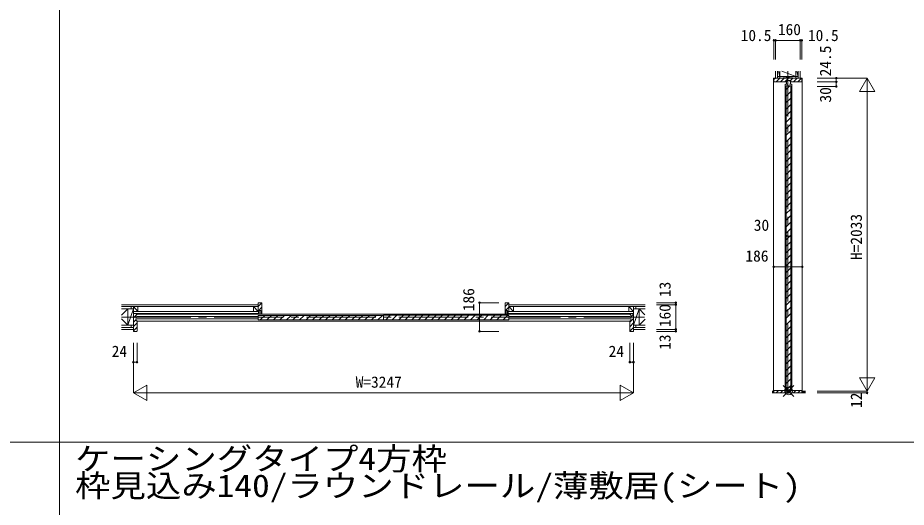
# Model space of a CAD drawing. Units: millimetres, scale not verified. Extents: x -21025 to 7656, y -14850 to 5150.
# Drawn here: x -9897 to -4129, y -12025 to -8845 of the extents above; entities that cross this region are included whole.
import ezdxf
from ezdxf.enums import TextEntityAlignment as Align

# ---------------------------------------------------------------- set-up
doc = ezdxf.new("R2010")
doc.units = ezdxf.units.MM
doc.header["$LTSCALE"] = 50
doc.linetypes.add('CHAIN2', pattern=[12, 9, -1, 1, -1])
doc.layers.add('0-0_0', color=7, linetype='Continuous')
for name, color, linetype, lineweight in [('0-1_YKK_F1', 7, 'Continuous', 9), ('0-2_YKK_IN', 7, 'Continuous', 9), ('0-4_YKK_N1', 2, 'Continuous', 9), ('0-5_YKK_B1', 4, 'Continuous', 9), ('0-6_YKK_C1', 4, 'Continuous', 9), ('0-7_YKK_Z1', 7, 'Continuous', 9)]:
    doc.layers.add(name, color=color, linetype=linetype, lineweight=lineweight)
doc.styles.add('ＭＳ ゴシック', font='')
doc.styles.get('ＭＳ ゴシック').set_extended_font_data('MS Gothic')

msp = doc.modelspace()

# ---------------------------------------------------------------- linework, layer by layer
at = {"layer": '0-1_YKK_F1'}
for p, q in [((-9625, -14850), (-9625, 4650)), ((-21025, -11602.5), (7475, -11602.5))]:
    msp.add_line(p, q, dxfattribs=at)
at = {"layer": '0-2_YKK_IN'}
for p, q in [((-4928.54, -11235.14), (-4857.83, -11305.86)), ((-4928.54, -11305.86), (-4857.83, -11235.14))]:
    msp.add_line(p, q, dxfattribs=at)
msp.add_circle((-4893.19, -11270.5), 25, dxfattribs=at)
at = {"layer": '0-4_YKK_N1'}
for p, q in [((-4977.19, -8992.26), (-4817.19, -8992.26)), ((-4977.19, -8992.26), (-4977.19, -9117.26)), ((-4817.19, -8992.26), (-4817.19, -9117.26)), ((-4708, -9262), (-4583, -9262)), ((-4583, -9262), (-4583, -9237.5)), ((-4583, -9262), (-4583, -9292)), ((-4433, -9324.1), (-4383, -9237.5)), ((-4383, -9237.5), (-4383, -11270.5)), ((-4708, -9292), (-4583, -9292)), ((-4433, -9324.1), (-4333, -9324.1)), ((-4908.19, -10263.47), (-4878.19, -10263.47)), ((-4990.19, -10463.47), (-4804.19, -10463.47)), ((-6899.18, -10696.5), (-6774.18, -10696.5)), ((-5749.92, -10696.5), (-5624.92, -10696.5)), ((-5749.92, -10709.5), (-5624.92, -10709.5)), ((-5624.92, -10709.5), (-5624.92, -10696.5)), ((-5749.92, -10869.5), (-5624.92, -10869.5)), ((-5749.92, -10882.5), (-5624.92, -10882.5)), ((-9146.68, -10957.5), (-9146.68, -11282.5)), ((-9122.68, -10957.5), (-9122.68, -11082.5)), ((-5923.68, -10957.5), (-5923.68, -11082.5)), ((-5899.68, -10957.5), (-5899.68, -11282.5)), ((-9146.68, -11082.5), (-9122.68, -11082.5)), ((-5923.68, -11082.5), (-5899.68, -11082.5)), ((-4433, -11183.9), (-4383, -11270.5)), ((-4433, -11183.9), (-4333, -11183.9)), ((-4383, -11270.5), (-4333, -11183.9)), ((-5986.29, -11232.5), (-5899.68, -11282.5)), ((-5986.29, -11232.5), (-5986.29, -11332.5)), ((-9146.68, -11282.5), (-5899.68, -11282.5)), ((-9146.68, -11282.5), (-9060.08, -11332.5)), ((-5986.29, -11332.5), (-5899.68, -11282.5)), ((-4708, -11270.5), (-4383, -11270.5)), ((-4708, -11282.5), (-4383, -11282.5)), ((-4383, -11270.5), (-4383, -11282.5))]:
    msp.add_line(p, q, dxfattribs=at)
for points in [[(-4977.19, -8992.26), (-4987.69, -8992.26), (-4987.69, -9117.26)], [(-4817.19, -8992.26), (-4806.69, -8992.26), (-4806.69, -9117.26)], [(-4708, -9237.5), (-4383, -9237.5), (-4333, -9324.1)], [(-6899.18, -10696.5), (-6899.18, -10882.5), (-6774.18, -10882.5)], [(-5624.92, -10709.5), (-5624.92, -10869.5), (-5624.92, -10882.5)], [(-9146.68, -11282.5), (-9060.08, -11232.5), (-9060.08, -11332.5)]]:
    msp.add_lwpolyline(points, dxfattribs=at)
for centre in [(-4987.69, -8992.26), (-4977.19, -8992.26), (-4817.19, -8992.26), (-4806.69, -8992.26), (-4583, -9237.5), (-4583, -9262), (-4583, -9292), (-4908.19, -10263.47), (-4878.19, -10263.47), (-4990.19, -10463.47), (-4804.19, -10463.47), (-6899.18, -10696.5), (-5624.92, -10696.5), (-5624.92, -10709.5), (-6899.18, -10882.5), (-5624.92, -10869.5), (-5624.92, -10882.5), (-9146.68, -11082.5), (-9122.68, -11082.5), (-5923.68, -11082.5), (-5899.68, -11082.5), (-4383, -11282.5)]:
    msp.add_circle(centre, 5, dxfattribs=at)
at = {"layer": '0-5_YKK_B1'}
for p, q in [((-8336.68, -10696.5), (-8336.68, -10721.5)), ((-8314.68, -10696.5), (-8336.68, -10696.5)), ((-8336.68, -10722.04), (-8312.73, -10698.09)), ((-8336.68, -10750.33), (-8312.68, -10726.33)), ((-8312.68, -10770.5), (-8312.68, -10698.5)), ((-6733.68, -10721.4), (-6709.68, -10697.4)), ((-6733.68, -10770.5), (-6733.68, -10698.5)), ((-6733.68, -10749.69), (-6709.68, -10725.69)), ((-6731.68, -10696.5), (-6709.68, -10696.5)), ((-6709.68, -10696.5), (-6709.68, -10721.5)), ((-9146.68, -10765.5), (-9129.68, -10765.5)), ((-9146.68, -10857.5), (-9146.68, -10765.5)), ((-9146.68, -10794.91), (-9128.68, -10776.91)), ((-9129.68, -10765.5), (-9122.68, -10765.5)), ((-9128.68, -10774.5), (-9128.68, -10812.5)), ((-9123.68, -10772.5), (-9126.68, -10772.5)), ((-9124.27, -10772.5), (-9122.68, -10770.91)), ((-9122.68, -10765.5), (-9122.68, -10771.5)), ((-9122.68, -10771), (-5923.68, -10771)), ((-9122.68, -10785), (-8337.18, -10785)), ((-8337.18, -10781.5), (-8337.18, -10805.2)), ((-8337.18, -10781.8), (-8337.18, -10805.2)), ((-8336.68, -10752.5), (-8333.68, -10752.5)), ((-8336.68, -10765.5), (-8336.68, -10770.5)), ((-8336.68, -10770.5), (-8329.43, -10770.5)), ((-8333.88, -10778.5), (-7526.48, -10778.5)), ((-8333.68, -10752.5), (-8333.68, -10765.5)), ((-8329.43, -10747), (-8319.93, -10747)), ((-8329.43, -10765.75), (-8329.43, -10747)), ((-8329.43, -10770.5), (-8329.43, -10765.75)), ((-8322.53, -10808.5), (-8292.53, -10778.5)), ((-8319.93, -10747), (-8319.93, -10765.75)), ((-8319.93, -10761.86), (-8312.68, -10754.61)), ((-8319.93, -10765.75), (-8319.93, -10770.5)), ((-8319.93, -10770.5), (-8312.68, -10770.5)), ((-8280.1, -10808.5), (-8250.1, -10778.5)), ((-8237.68, -10808.5), (-8207.68, -10778.5)), ((-8195.25, -10808.5), (-8165.25, -10778.5)), ((-8152.82, -10808.5), (-8122.82, -10778.5)), ((-8110.4, -10808.5), (-8080.4, -10778.5)), ((-8067.97, -10808.5), (-8037.97, -10778.5)), ((-8025.54, -10808.5), (-7995.54, -10778.5)), ((-7983.12, -10808.5), (-7953.12, -10778.5)), ((-7940.69, -10808.5), (-7910.69, -10778.5)), ((-7898.26, -10808.5), (-7868.26, -10778.5)), ((-7855.84, -10808.5), (-7825.84, -10778.5)), ((-7813.41, -10808.5), (-7783.41, -10778.5)), ((-7770.98, -10808.5), (-7740.98, -10778.5)), ((-7728.56, -10808.5), (-7698.56, -10778.5)), ((-7686.13, -10808.5), (-7656.13, -10778.5)), ((-7643.71, -10808.5), (-7613.71, -10778.5)), ((-7601.28, -10808.5), (-7571.28, -10778.5)), ((-7558.85, -10808.5), (-7528.85, -10778.5)), ((-7523.18, -10781.35), (-7523.18, -10805.05)), ((-7523.18, -10781.65), (-7523.18, -10805.05)), ((-7523.18, -10805.2), (-7523.18, -10781.8)), ((-7519.88, -10778.35), (-6712.48, -10778.35)), ((-7508.53, -10808.35), (-7478.53, -10778.35)), ((-7466.1, -10808.35), (-7436.1, -10778.35)), ((-7423.68, -10808.35), (-7393.68, -10778.35)), ((-7381.25, -10808.35), (-7351.25, -10778.35)), ((-7338.82, -10808.35), (-7308.82, -10778.35)), ((-7296.4, -10808.35), (-7266.4, -10778.35)), ((-7253.97, -10808.35), (-7223.97, -10778.35)), ((-7211.54, -10808.35), (-7181.54, -10778.35)), ((-7169.12, -10808.35), (-7139.12, -10778.35)), ((-7126.69, -10808.35), (-7096.69, -10778.35)), ((-7084.26, -10808.35), (-7054.26, -10778.35)), ((-7041.84, -10808.35), (-7011.84, -10778.35)), ((-6999.41, -10808.35), (-6969.41, -10778.35)), ((-6956.98, -10808.35), (-6926.98, -10778.35)), ((-6914.56, -10808.35), (-6884.56, -10778.35)), ((-6872.13, -10808.35), (-6842.13, -10778.35)), ((-6829.71, -10808.35), (-6799.71, -10778.35)), ((-6787.28, -10808.35), (-6757.28, -10778.35)), ((-6744.85, -10808.35), (-6714.85, -10778.35)), ((-6726.43, -10770.5), (-6733.68, -10770.5)), ((-6726.43, -10747), (-6726.43, -10765.75)), ((-6716.93, -10747), (-6726.43, -10747)), ((-6726.43, -10765.75), (-6726.43, -10770.5)), ((-6716.93, -10765.75), (-6716.93, -10747)), ((-6716.93, -10761.22), (-6712.68, -10756.97)), ((-6716.93, -10770.5), (-6716.93, -10765.75)), ((-6709.68, -10770.5), (-6716.93, -10770.5)), ((-6712.68, -10752.5), (-6712.68, -10765.5)), ((-6709.68, -10752.5), (-6712.68, -10752.5)), ((-6709.68, -10765.5), (-6709.68, -10770.5)), ((-6709.18, -10805.05), (-6709.18, -10781.65)), ((-6709.18, -10785), (-5923.68, -10785)), ((-5923.68, -10765.5), (-5923.68, -10771.5)), ((-5916.68, -10765.5), (-5923.68, -10765.5)), ((-5923.68, -10767.33), (-5921.86, -10765.5)), ((-5922.68, -10772.5), (-5919.68, -10772.5)), ((-5917.68, -10789.61), (-5899.68, -10771.61)), ((-5917.68, -10774.5), (-5917.68, -10812.5)), ((-5899.68, -10765.5), (-5916.68, -10765.5)), ((-5899.68, -10857.5), (-5899.68, -10765.5)), ((-9146.68, -10823.2), (-9128.68, -10805.2)), ((-9146.68, -10851.48), (-9122.68, -10827.48)), ((-9126.68, -10814.5), (-9123.68, -10814.5)), ((-8337.18, -10802), (-9122.68, -10802)), ((-9122.68, -10815.5), (-9122.68, -10880.5)), ((-9122.68, -10816), (-5923.68, -10816)), ((-8333.88, -10808.5), (-7526.48, -10808.5)), ((-7519.88, -10808.35), (-6712.48, -10808.35)), ((-5923.68, -10802), (-6709.18, -10802)), ((-5923.68, -10823.89), (-5899.68, -10799.89)), ((-5923.68, -10815.5), (-5923.68, -10880.5)), ((-5923.68, -10852.18), (-5899.68, -10828.18)), ((-5919.68, -10814.5), (-5922.68, -10814.5)), ((-9146.68, -10879.77), (-9122.68, -10855.77)), ((-9146.68, -10869.5), (-9146.68, -10857)), ((-9146.68, -10882.5), (-9146.68, -10857.5)), ((-9124.68, -10882.5), (-9146.68, -10882.5)), ((-5923.68, -10880.46), (-5899.68, -10856.46)), ((-5921.68, -10882.5), (-5899.68, -10882.5)), ((-5899.68, -10882.5), (-5899.68, -10857.5))]:
    msp.add_line(p, q, dxfattribs=at)
for centre, radius, start, end in [((-8314.68, -10698.5), 2, 0, 89.99998), ((-6731.68, -10698.5), 2, 90, 179.99998), ((-9126.68, -10774.5), 2, 90, 179.99998), ((-9123.68, -10771.5), 1, 270, 359.99998), ((-8333.88, -10781.8), 3.3, 90, 180), ((-7526.48, -10781.8), 3.3, 0, 90), ((-7519.88, -10781.65), 3.3, 90, 180), ((-6712.48, -10781.65), 3.3, 0, 90), ((-5922.68, -10771.5), 1, 180, 269.99998), ((-5919.68, -10774.5), 2, 0, 89.99998), ((-9126.68, -10812.5), 2, 180, 269.99998), ((-9123.68, -10815.5), 1, 0, 89.99998), ((-8333.88, -10805.2), 3.3, 180, 270), ((-7526.48, -10805.2), 3.3, 270, 0), ((-7519.88, -10805.05), 3.3, 180, 270), ((-6712.48, -10805.05), 3.3, 270, 0), ((-5922.68, -10815.5), 1, 90, 179.99998), ((-5919.68, -10812.5), 2, 270, 359.99998), ((-9124.68, -10880.5), 2, 270, 359.99998), ((-5921.68, -10880.5), 2, 180, 269.99998)]:
    msp.add_arc(centre, radius, start, end, dxfattribs=at)
at = {"layer": '0-6_YKK_C1'}
for p, q in [((-4990.19, -9237.5), (-4990.19, -11270.5)), ((-4987.69, -9237.5), (-4990.19, -9237.5)), ((-4987.69, -9237.5), (-4987.69, -9259.5)), ((-4962.69, -9237.5), (-4987.69, -9237.5)), ((-4987.69, -9247.17), (-4978.02, -9237.5)), ((-4985.69, -9261.5), (-4908.29, -9261.5)), ((-4964.69, -9237.5), (-4977.19, -9237.5)), ((-4964.69, -9237.5), (-4977.19, -9237.5)), ((-4973.74, -9261.5), (-4949.74, -9237.5)), ((-4831.69, -9237.5), (-4962.69, -9237.5)), ((-4945.46, -9261.5), (-4921.46, -9237.5)), ((-4917.17, -9261.5), (-4893.17, -9237.5)), ((-4915.99, -9261.7), (-4906.29, -9261.7)), ((-4914.19, -11267.5), (-4914.19, -9276.88)), ((-4899.39, -9276.7), (-4911.99, -9276.7)), ((-4908.29, -9261.5), (-4907.79, -9261)), ((-4907.79, -9253.1), (-4901.69, -9253.1)), ((-4907.79, -9261), (-4907.79, -9253.1)), ((-4906.29, -9258.2), (-4906.29, -9276.7)), ((-4900.59, -9258.2), (-4906.29, -9258.2)), ((-4902.59, -9258.2), (-4902.59, -9253.1)), ((-4901.69, -9253.1), (-4884.69, -9253.1)), ((-4901.69, -9253.1), (-4884.69, -9253.1)), ((-4886.99, -9276.7), (-4874.39, -9276.7)), ((-4885.79, -9258.2), (-4880.09, -9258.2)), ((-4884.69, -9253.1), (-4878.59, -9253.1)), ((-4883.79, -9253.1), (-4883.79, -9258.2)), ((-4880.49, -9253.1), (-4864.89, -9237.5)), ((-4880.09, -9258.2), (-4880.09, -9276.7)), ((-4870.39, -9261.7), (-4880.09, -9261.7)), ((-4878.59, -9253.1), (-4878.59, -9261)), ((-4878.59, -9261), (-4878.09, -9261.5)), ((-4878.09, -9261.5), (-4808.69, -9261.5)), ((-4872.19, -11267.5), (-4872.19, -9276.88)), ((-4860.6, -9261.5), (-4836.6, -9237.5)), ((-4859.69, -9237.5), (-4847.19, -9237.5)), ((-4832.32, -9261.5), (-4808.32, -9237.5)), ((-4806.69, -9237.5), (-4831.69, -9237.5)), ((-4829.69, -9237.5), (-4817.19, -9237.5)), ((-4806.69, -9237.5), (-4804.19, -9237.5)), ((-4806.69, -9259.5), (-4806.69, -9237.5)), ((-4804.19, -9237.5), (-4804.19, -11270.5)), ((-4908.19, -11262.5), (-4908.19, -9287.5)), ((-4908.19, -9287.5), (-4878.19, -9287.5)), ((-4908.19, -9311.91), (-4883.77, -9287.5)), ((-4908.19, -9354.34), (-4878.19, -9324.34)), ((-4878.19, -11262.5), (-4878.19, -9287.5)), ((-4908.19, -9396.77), (-4878.19, -9366.77)), ((-4908.19, -9439.19), (-4878.19, -9409.19)), ((-4908.19, -9481.62), (-4878.19, -9451.62)), ((-4908.19, -9524.05), (-4878.19, -9494.05)), ((-4908.19, -9566.47), (-4878.19, -9536.47)), ((-4908.19, -9608.9), (-4878.19, -9578.9)), ((-4908.19, -9651.33), (-4878.19, -9621.33)), ((-4908.19, -9693.75), (-4878.19, -9663.75)), ((-4908.19, -9736.18), (-4878.19, -9706.18)), ((-4908.19, -9778.61), (-4878.19, -9748.61)), ((-4908.19, -9821.03), (-4878.19, -9791.03)), ((-4908.19, -9863.46), (-4878.19, -9833.46)), ((-4908.19, -9905.88), (-4878.19, -9875.88)), ((-4908.19, -9948.31), (-4878.19, -9918.31)), ((-4908.19, -9990.74), (-4878.19, -9960.74)), ((-4908.19, -10033.16), (-4878.19, -10003.16)), ((-4908.19, -10075.59), (-4878.19, -10045.59)), ((-4908.19, -10118.02), (-4878.19, -10088.02)), ((-4908.19, -10160.44), (-4878.19, -10130.44)), ((-4908.19, -10202.87), (-4878.19, -10172.87)), ((-4908.19, -10245.3), (-4878.19, -10215.3)), ((-4908.19, -10287.72), (-4878.19, -10257.72)), ((-4908.19, -10330.15), (-4878.19, -10300.15)), ((-4908.19, -10372.58), (-4878.19, -10342.58)), ((-4908.19, -10415), (-4878.19, -10385)), ((-4908.19, -10457.43), (-4878.19, -10427.43)), ((-4908.19, -10499.85), (-4878.19, -10469.85)), ((-4908.19, -10542.28), (-4878.19, -10512.28)), ((-4908.19, -10584.71), (-4878.19, -10554.71)), ((-4908.19, -10627.13), (-4878.19, -10597.13)), ((-4908.19, -10669.56), (-4878.19, -10639.56)), ((-4908.19, -10711.99), (-4878.19, -10681.99)), ((-4908.19, -10754.41), (-4878.19, -10724.41)), ((-4908.19, -10796.84), (-4878.19, -10766.84)), ((-4908.19, -10839.27), (-4878.19, -10809.27)), ((-4908.19, -10881.69), (-4878.19, -10851.69)), ((-4908.19, -10924.12), (-4878.19, -10894.12)), ((-4908.19, -10966.54), (-4878.19, -10936.54)), ((-4908.19, -11008.97), (-4878.19, -10978.97)), ((-4908.19, -11051.4), (-4878.19, -11021.4)), ((-4908.19, -11093.82), (-4878.19, -11063.82)), ((-4908.19, -11136.25), (-4878.19, -11106.25)), ((-4908.19, -11178.68), (-4878.19, -11148.68)), ((-4908.19, -11221.1), (-4878.19, -11191.1)), ((-4907.16, -11262.5), (-4878.19, -11233.53)), ((-4987.69, -11282.5), (-4987.69, -11269.5)), ((-4980.69, -11282.5), (-4987.69, -11282.5)), ((-4985.69, -11267.5), (-4900.89, -11267.5)), ((-4813.69, -11282.5), (-4980.69, -11282.5)), ((-4973.24, -11282.5), (-4958.24, -11267.5)), ((-4944.95, -11282.5), (-4929.95, -11267.5)), ((-4916.67, -11282.5), (-4901.67, -11267.5)), ((-4908.19, -11262.5), (-4878.19, -11262.5)), ((-4901.72, -11266.3), (-4899.09, -11266.3)), ((-4900.89, -11267.5), (-4900.39, -11268)), ((-4900.39, -11268), (-4900.39, -11274.2)), ((-4900.39, -11274.2), (-4900.39, -11275.3)), ((-4900.39, -11275.3), (-4885.99, -11275.3)), ((-4899.09, -11266.3), (-4899.09, -11275.3)), ((-4899.09, -11270.3), (-4894.89, -11270.3)), ((-4899.09, -11271.8), (-4887.29, -11271.8)), ((-4894.89, -11270.3), (-4894.89, -11268.5)), ((-4891.49, -11268.5), (-4891.49, -11270.3)), ((-4891.49, -11270.3), (-4887.29, -11270.3)), ((-4888.39, -11282.5), (-4873.38, -11267.5)), ((-4887.29, -11266.3), (-4884.66, -11266.3)), ((-4887.29, -11275.3), (-4887.29, -11266.3)), ((-4885.99, -11268), (-4885.49, -11267.5)), ((-4885.99, -11274.2), (-4885.99, -11268)), ((-4885.99, -11275.3), (-4885.99, -11274.2)), ((-4885.49, -11267.5), (-4808.69, -11267.5)), ((-4860.1, -11282.5), (-4845.1, -11267.5)), ((-4831.82, -11282.5), (-4816.82, -11267.5)), ((-4806.69, -11282.5), (-4813.69, -11282.5)), ((-4806.69, -11269.5), (-4806.69, -11282.5))]:
    msp.add_line(p, q, dxfattribs=at)
for centre, radius, start, end in [((-4985.69, -9259.5), 2, 180, 269.99998), ((-4808.69, -9259.5), 2, 270, 359.99998), ((-4985.69, -11269.5), 2, 90, 179.99998), ((-4893.19, -11268.5), 1.7, 359.99998, 180), ((-4808.69, -11269.5), 2, 0, 89.99998)]:
    msp.add_arc(centre, radius, start, end, dxfattribs=at)
at = {"layer": '0-7_YKK_Z1'}
for p, q in [((-4977.19, -9237.5), (-4977.19, -9192.5)), ((-4964.69, -9192.5), (-4964.69, -9237.5)), ((-4964.69, -9192.5), (-4964.69, -9227.5)), ((-4964.69, -9227.5), (-4829.69, -9227.5)), ((-4949.69, -9227.5), (-4958.65, -9194.06)), ((-4949.69, -9192.88), (-4949.69, -9237.5)), ((-4949.69, -9227.5), (-4844.69, -9237.5)), ((-4936.26, -9191.95), (-4844.69, -9227.5)), ((-4844.69, -9192.88), (-4844.69, -9237.5)), ((-4829.69, -9227.5), (-4838.65, -9194.06)), ((-4829.69, -9192.5), (-4829.69, -9237.5)), ((-4829.69, -9227.5), (-4829.69, -9192.5)), ((-4817.19, -9237.5), (-4817.19, -9192.5)), ((-9222.59, -10709.5), (-8336.68, -10709.5)), ((-9222.59, -10722), (-8336.68, -10722)), ((-9161.68, -10722), (-9161.68, -10737)), ((-9146.68, -10722), (-9116.68, -10722)), ((-9146.68, -10753), (-9146.68, -10722)), ((-8366.68, -10722), (-8336.68, -10753)), ((-8366.68, -10753), (-8366.68, -10722)), ((-8336.68, -10709.5), (-8336.68, -10722)), ((-8336.68, -10721.5), (-8336.68, -10752.5)), ((-8336.68, -10753), (-8336.68, -10722)), ((-5824.92, -10709.5), (-6709.68, -10709.5)), ((-6709.68, -10709.5), (-6709.68, -10722)), ((-6709.68, -10721.5), (-6709.68, -10752.5)), ((-6709.68, -10722), (-6679.68, -10753)), ((-6709.68, -10753), (-6709.68, -10722)), ((-5824.92, -10722), (-6709.68, -10722)), ((-6679.68, -10753), (-6679.68, -10722)), ((-5929.68, -10722), (-5899.68, -10722)), ((-5929.68, -10722), (-5899.68, -10753)), ((-5929.68, -10753), (-5929.68, -10722)), ((-5884.68, -10722), (-5884.68, -10737)), ((-9222.59, -10776.91), (-9182.68, -10737)), ((-9146.68, -10737), (-9182.68, -10842)), ((-9146.68, -10737), (-9182.68, -10737)), ((-9182.68, -10737), (-9182.68, -10842)), ((-9146.68, -10737), (-9146.68, -10842)), ((-9146.68, -10753), (-9116.68, -10753)), ((-9146.68, -10765.5), (-8333.68, -10765.5)), ((-9116.68, -10753), (-8333.68, -10753)), ((-8333.68, -10765.5), (-8336.68, -10765.5)), ((-8333.68, -10765.5), (-8333.68, -10753)), ((-5899.68, -10753), (-6712.68, -10753)), ((-6712.68, -10765.5), (-6712.68, -10753)), ((-5899.68, -10765.5), (-6712.68, -10765.5)), ((-6712.68, -10765.5), (-6709.68, -10765.5)), ((-5863.68, -10737), (-5899.68, -10842)), ((-9222.59, -10802.09), (-9182.68, -10842)), ((-9222.59, -10842), (-9182.68, -10842)), ((-9146.68, -10842), (-9182.68, -10842)), ((-9161.68, -10842), (-9161.68, -10857)), ((-5884.68, -10842), (-5884.68, -10857)), ((-5824.92, -10803.24), (-5863.68, -10842)), ((-5824.92, -10842), (-5863.68, -10842)), ((-9146.68, -10857), (-9222.59, -10857)), ((-9222.59, -10869.5), (-9146.68, -10869.5)), ((-5899.68, -10857), (-5824.92, -10857)), ((-5824.92, -10869.5), (-5899.68, -10869.5)), ((-4987.69, -11270.5), (-4999.21, -11270.5)), ((-4999.21, -11273.5), (-4987.69, -11273.5)), ((-4999.21, -11276.5), (-4987.69, -11276.5)), ((-4999.21, -11279.5), (-4987.69, -11279.5)), ((-4783, -11282.5), (-4999.21, -11282.5)), ((-4783, -11270.5), (-4806.69, -11270.5)), ((-4806.69, -11273.5), (-4783, -11273.5)), ((-4806.69, -11276.5), (-4783, -11276.5)), ((-4806.69, -11279.5), (-4783, -11279.5))]:
    msp.add_line(p, q, dxfattribs=at)
at = {"layer": '0-7_YKK_Z1', "linetype": 'CHAIN2'}
for p, q in [((-4897.19, -11287.73), (-4897.19, -9191.95)), ((-4897.19, -11287.73), (-4897.19, -9191.95)), ((-9222.62, -10789.5), (-5828.22, -10789.5))]:
    msp.add_line(p, q, dxfattribs=at)
at = {"layer": '0-7_YKK_Z1'}
for points in [[(-9116.68, -10722), (-9116.68, -10753), (-9146.68, -10722)], [(-5929.68, -10753), (-5899.68, -10753), (-5899.68, -10722)], [(-9222.59, -10737), (-9182.68, -10737), (-9182.68, -10842)], [(-5825.26, -10775.43), (-5863.68, -10737), (-5863.68, -10842), (-5899.68, -10842)], [(-5863.68, -10737), (-5899.68, -10737), (-5899.68, -10842)], [(-5824.92, -10737), (-5863.68, -10737), (-5863.68, -10842)]]:
    msp.add_lwpolyline(points, dxfattribs=at)

# ---------------------------------------------------------------- texts
at = {"layer": '0-0_0', "style": 'ＭＳ ゴシック', "width": 1.15}
for s, p in [('ケーシングタイプ4方枠', (-9525, -11827.5)), ('枠見込み140/ラウンドレール/薄敷居(シート)', (-9525, -12002.5))]:
    msp.add_text(s, height=146.6, dxfattribs=at).set_placement(p, align=Align.BOTTOM_LEFT)
at = {"layer": '0-4_YKK_N1', "color": 4, "style": 'ＭＳ ゴシック'}
for s, p in [('10.5', (-5203.63, -9018.88)), ('160', (-4962.19, -8980.26)), ('10.5', (-4767.01, -9018.78)), ('30', (-5118.61, -10251.47)), ('186', (-5172.9, -10451.47)), ('24', (-9287.16, -11070.5)), ('24', (-6060.97, -11070.5)), ('W=3247', (-7703.18, -11270.5))]:
    msp.add_text(s, height=73.31, dxfattribs=at).set_placement(p, align=Align.BOTTOM_LEFT)
for s, p in [('24.5', (-4595, -9225.75)), ('30', (-4595, -9395.97)), ('H=2033', (-4395, -10419)), ('186', (-6911.18, -10751.66)), ('13', (-5636.92, -10660.1)), ('160', (-5636.92, -10855.03)), ('13', (-5636.92, -11002.5)), ('12', (-4394.82, -11379.8))]:
    msp.add_text(s, height=73.31, rotation=90, dxfattribs=at).set_placement(p, align=Align.BOTTOM_LEFT)

doc.saveas('drawing.dxf')
